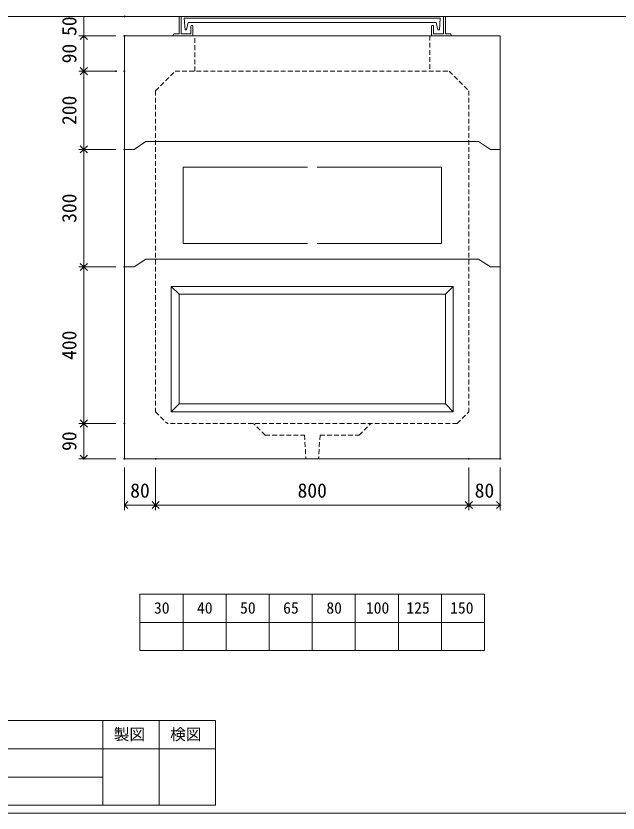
# Model space of a CAD drawing. Units: millimetres, scale not verified. Extents: x -4890 to 18490, y -2291 to 2291.
# Drawn here: x 308 to 1846, y -1984 to 52 of the extents above; entities that cross this region are included whole.
import ezdxf
from ezdxf.enums import TextEntityAlignment as Align

# ---------------------------------------------------------------- set-up
doc = ezdxf.new("R2010")
doc.units = ezdxf.units.MM
doc.header["$LTSCALE"] = 10
doc.header["$PDMODE"] = 32
doc.header["$PDSIZE"] = 2
doc.linetypes.add('DASHED1', pattern=[1.8, 1.2, -0.6])
doc.linetypes.add('USER2', pattern=[50.8, 31.75, -6.35, 6.35, -6.35])
doc.layers.add('0-1_Defpoints', color=7, linetype='Continuous')
for name, color, linetype, lineweight in [('0-2_waku', 7, 'Continuous', 18), ('0-3_gaikei', 7, 'Continuous', 18), ('0-4_kakure', 7, 'DASHED1', 5), ('0-5_sunpou', 7, 'Continuous', 5), ('0-9_uchigawa', 6, 'Continuous', 18), ('0-B_futa', 3, 'Continuous', 18), ('0-C_GL', 4, 'Continuous', 18), ('0-E_文字１', 7, 'Continuous', 18), ('1-3_uchigawa2', 6, 'USER2', 18)]:
    doc.layers.add(name, color=color, linetype=linetype, lineweight=lineweight)
doc.styles.add('ＭＳ ゴシック', font='')
doc.styles.get('ＭＳ ゴシック').set_extended_font_data('MS Gothic')

# ---------------------------------------------------------------- blocks, each defined once
blk = doc.blocks.new('_Open90')
at = {"layer": '0-5_sunpou'}
blk.add_line((0, 0), (-1, 0), dxfattribs=at)
blk.add_lwpolyline([(-0.5, 0.5), (0, 0), (-0.5, -0.5)], dxfattribs=at)
blk = doc.blocks.new('D108')
at = {"layer": '0-1_Defpoints'}
for p in [(2032.32, 1134.36), (2112.32, 1134.36), (2112.32, 1015.97)]:
    blk.add_point(p, dxfattribs=at)
at = {"layer": '0-5_sunpou'}
for p, q in [((2032.32, 1112.36), (2032.32, 1002.97)), ((2112.32, 1112.36), (2112.32, 1002.97)), ((2050.32, 1015.97), (2094.32, 1015.97))]:
    blk.add_line(p, q, dxfattribs=at)
at = {"layer": '0-5_sunpou', "xscale": 18, "yscale": 18, "rotation": 180}
blk.add_blockref('_Open90', (2032.32, 1015.97), dxfattribs=at)
at = {"layer": '0-5_sunpou', "xscale": 18, "yscale": 18}
blk.add_blockref('_Open90', (2112.32, 1015.97), dxfattribs=at)
at = {"layer": '0-5_sunpou', "style": 'ＭＳ ゴシック'}
blk.add_text('80', height=36.66, dxfattribs=at).set_placement((2047.32, 1023.97), align=Align.BOTTOM_LEFT)
blk = doc.blocks.new('D109')
at = {"layer": '0-1_Defpoints'}
for p in [(2112.32, 1134.36), (2912.32, 1134.36), (2912.32, 1015.97)]:
    blk.add_point(p, dxfattribs=at)
at = {"layer": '0-5_sunpou'}
for p, q in [((2112.32, 1112.36), (2112.32, 1002.97)), ((2912.32, 1112.36), (2912.32, 1002.97)), ((2130.32, 1015.97), (2894.32, 1015.97))]:
    blk.add_line(p, q, dxfattribs=at)
at = {"layer": '0-5_sunpou', "xscale": 18, "yscale": 18, "rotation": 180}
blk.add_blockref('_Open90', (2112.32, 1015.97), dxfattribs=at)
at = {"layer": '0-5_sunpou', "xscale": 18, "yscale": 18}
blk.add_blockref('_Open90', (2912.32, 1015.97), dxfattribs=at)
at = {"layer": '0-5_sunpou', "style": 'ＭＳ ゴシック'}
blk.add_text('800', height=36.66, dxfattribs=at).set_placement((2474.82, 1023.97), align=Align.BOTTOM_LEFT)
blk = doc.blocks.new('D110')
at = {"layer": '0-1_Defpoints'}
for p in [(2912.32, 1134.36), (2992.32, 1134.36), (2992.32, 1015.97)]:
    blk.add_point(p, dxfattribs=at)
at = {"layer": '0-5_sunpou'}
for p, q in [((2912.32, 1112.36), (2912.32, 1002.97)), ((2992.32, 1112.36), (2992.32, 1002.97)), ((2930.32, 1015.97), (2974.32, 1015.97))]:
    blk.add_line(p, q, dxfattribs=at)
at = {"layer": '0-5_sunpou', "xscale": 18, "yscale": 18, "rotation": 180}
blk.add_blockref('_Open90', (2912.32, 1015.97), dxfattribs=at)
at = {"layer": '0-5_sunpou', "xscale": 18, "yscale": 18}
blk.add_blockref('_Open90', (2992.32, 1015.97), dxfattribs=at)
at = {"layer": '0-5_sunpou', "style": 'ＭＳ ゴシック'}
blk.add_text('80', height=36.66, dxfattribs=at).set_placement((2927.32, 1023.97), align=Align.BOTTOM_LEFT)
blk = doc.blocks.new('D111')
at = {"layer": '0-1_Defpoints'}
for p in [(2032.32, 2214.36), (1928.83, 2124.36), (2032.32, 2124.36)]:
    blk.add_point(p, dxfattribs=at)
at = {"layer": '0-5_sunpou'}
for p, q in [((2010.32, 2214.36), (1915.83, 2214.36)), ((1928.83, 2196.36), (1928.83, 2142.36)), ((2010.32, 2124.36), (1915.83, 2124.36))]:
    blk.add_line(p, q, dxfattribs=at)
at = {"layer": '0-5_sunpou', "xscale": 18, "yscale": 18}
for p, rotation in [((1928.83, 2214.36), 90), ((1928.83, 2124.36), 270)]:
    blk.add_blockref('_Open90', p, dxfattribs=dict(at, rotation=rotation))
at = {"layer": '0-5_sunpou', "style": 'ＭＳ ゴシック'}
blk.add_text('90', height=36.66, rotation=90, dxfattribs=at).set_placement((1920.83, 2144.36), align=Align.BOTTOM_LEFT)
blk = doc.blocks.new('D112')
at = {"layer": '0-1_Defpoints'}
for p in [(2010.32, 2124.36), (1928.83, 1924.36), (2032.32, 1924.36)]:
    blk.add_point(p, dxfattribs=at)
at = {"layer": '0-5_sunpou'}
for p, q in [((1988.32, 2124.36), (1915.83, 2124.36)), ((1928.83, 2106.36), (1928.83, 1942.36)), ((2010.32, 1924.36), (1915.83, 1924.36))]:
    blk.add_line(p, q, dxfattribs=at)
at = {"layer": '0-5_sunpou', "xscale": 18, "yscale": 18}
for p, rotation in [((1928.83, 2124.36), 90), ((1928.83, 1924.36), 270)]:
    blk.add_blockref('_Open90', p, dxfattribs=dict(at, rotation=rotation))
at = {"layer": '0-5_sunpou', "style": 'ＭＳ ゴシック'}
blk.add_text('200', height=36.66, rotation=90, dxfattribs=at).set_placement((1920.83, 1986.86), align=Align.BOTTOM_LEFT)
blk = doc.blocks.new('D113')
at = {"layer": '0-1_Defpoints'}
for p in [(2032.32, 1924.36), (1928.83, 1624.36), (2032.32, 1624.36)]:
    blk.add_point(p, dxfattribs=at)
at = {"layer": '0-5_sunpou'}
for p, q in [((2010.32, 1924.36), (1915.83, 1924.36)), ((1928.83, 1906.36), (1928.83, 1642.36)), ((2010.32, 1624.36), (1915.83, 1624.36))]:
    blk.add_line(p, q, dxfattribs=at)
at = {"layer": '0-5_sunpou', "xscale": 18, "yscale": 18}
for p, rotation in [((1928.83, 1924.36), 90), ((1928.83, 1624.36), 270)]:
    blk.add_blockref('_Open90', p, dxfattribs=dict(at, rotation=rotation))
at = {"layer": '0-5_sunpou', "style": 'ＭＳ ゴシック'}
blk.add_text('300', height=36.66, rotation=90, dxfattribs=at).set_placement((1920.83, 1736.86), align=Align.BOTTOM_LEFT)
blk = doc.blocks.new('D114')
at = {"layer": '0-1_Defpoints'}
for p in [(2032.32, 1624.36), (1928.83, 1224.36), (2032.32, 1224.36)]:
    blk.add_point(p, dxfattribs=at)
at = {"layer": '0-5_sunpou'}
for p, q in [((2010.32, 1624.36), (1915.83, 1624.36)), ((1928.83, 1606.36), (1928.83, 1242.36)), ((2010.32, 1224.36), (1915.83, 1224.36))]:
    blk.add_line(p, q, dxfattribs=at)
at = {"layer": '0-5_sunpou', "xscale": 18, "yscale": 18}
for p, rotation in [((1928.83, 1624.36), 90), ((1928.83, 1224.36), 270)]:
    blk.add_blockref('_Open90', p, dxfattribs=dict(at, rotation=rotation))
at = {"layer": '0-5_sunpou', "style": 'ＭＳ ゴシック'}
blk.add_text('400', height=36.66, rotation=90, dxfattribs=at).set_placement((1920.83, 1386.86), align=Align.BOTTOM_LEFT)
blk = doc.blocks.new('D115')
at = {"layer": '0-1_Defpoints'}
for p in [(2032.32, 1224.36), (1928.83, 1134.36), (2032.32, 1134.36)]:
    blk.add_point(p, dxfattribs=at)
at = {"layer": '0-5_sunpou'}
for p, q in [((2010.32, 1224.36), (1915.83, 1224.36)), ((1928.83, 1206.36), (1928.83, 1152.36)), ((2010.32, 1134.36), (1915.83, 1134.36))]:
    blk.add_line(p, q, dxfattribs=at)
at = {"layer": '0-5_sunpou', "xscale": 18, "yscale": 18}
for p, rotation in [((1928.83, 1224.36), 90), ((1928.83, 1134.36), 270)]:
    blk.add_blockref('_Open90', p, dxfattribs=dict(at, rotation=rotation))
at = {"layer": '0-5_sunpou', "style": 'ＭＳ ゴシック'}
blk.add_text('90', height=36.66, rotation=90, dxfattribs=at).set_placement((1920.83, 1154.36), align=Align.BOTTOM_LEFT)
blk = doc.blocks.new('D97')
at = {"layer": '0-1_Defpoints'}
for p in [(2032.32, 2264.36), (1928.83, 2214.36), (2032.32, 2214.36)]:
    blk.add_point(p, dxfattribs=at)
at = {"layer": '0-5_sunpou'}
for p, q in [((2010.32, 2264.36), (1915.83, 2264.36)), ((1928.83, 2264.36), (1928.83, 2214.36)), ((2010.32, 2214.36), (1915.83, 2214.36))]:
    blk.add_line(p, q, dxfattribs=at)
at = {"layer": '0-5_sunpou', "style": 'ＭＳ ゴシック'}
blk.add_text('50', height=36.66, rotation=90, dxfattribs=at).set_placement((1920.83, 2214.36), align=Align.BOTTOM_LEFT)

msp = doc.modelspace()

# ---------------------------------------------------------------- linework, layer by layer
at = {"layer": '0-2_waku'}
for p, q in [((624.94, -1424.61), (624.94, -1568.61)), ((624.94, -1424.61), (624.94, -1568.61)), ((624.94, -1424.61), (624.94, -1568.61)), ((624.94, -1424.61), (624.94, -1568.61)), ((624.94, -1424.61), (1504.94, -1424.61)), ((734.94, -1424.61), (734.94, -1568.61)), ((844.94, -1424.61), (844.94, -1568.61)), ((844.94, -1424.61), (844.94, -1568.61)), ((954.94, -1424.61), (954.94, -1568.61)), ((1064.94, -1424.61), (1064.94, -1568.61)), ((1174.94, -1424.61), (1174.94, -1568.61)), ((1284.94, -1424.61), (1284.94, -1568.61)), ((1394.94, -1424.61), (1394.94, -1568.61)), ((1504.94, -1424.61), (1504.94, -1568.61)), ((624.94, -1496.61), (1504.94, -1496.61)), ((624.94, -1568.61), (1504.94, -1568.61)), ((-1210.06, -1747.61), (817.94, -1747.61)), ((529.94, -1747.61), (529.94, -1963.61)), ((529.94, -1747.61), (529.94, -1963.61)), ((673.94, -1747.61), (673.94, -1963.61)), ((817.94, -1747.61), (817.94, -1963.61)), ((-1210.06, -1819.61), (817.94, -1819.61)), ((-1210.06, -1891.61), (529.94, -1891.61)), ((-1210.06, -1963.61), (817.94, -1963.61)), ((-1230.06, -1983.61), (4889.94, -1983.61)), ((-1230.06, -1983.61), (4889.94, -1983.61))]:
    msp.add_line(p, q, dxfattribs=at)
at = {"layer": '0-3_gaikei'}
for p, q in [((584.94, 1.39), (1544.94, 1.39)), ((629.94, 1.39), (739.94, 1.39)), ((664.94, 1.39), (1464.94, 1.39)), ((1499.94, 1.39), (1389.94, 1.39)), ((1544.94, 1.39), (1544.94, -1078.61)), ((609.94, -288.61), (639.94, -268.61)), ((639.94, -268.61), (1489.94, -268.61)), ((1489.94, -268.61), (1519.94, -288.61)), ((609.94, -288.61), (584.94, -288.61)), ((1519.94, -288.61), (1544.94, -288.61)), ((609.94, -588.61), (639.94, -568.61)), ((639.94, -568.61), (1489.94, -568.61)), ((1489.94, -568.61), (1519.94, -588.61)), ((609.94, -588.61), (584.94, -588.61)), ((1519.94, -588.61), (1544.94, -588.61)), ((1544.94, -1078.61), (584.94, -1078.61))]:
    msp.add_line(p, q, dxfattribs=at)
msp.add_lwpolyline([(584.94, 1.39), (584.94, -1078.61), (664.94, -1078.61)], dxfattribs=at)
at = {"layer": '0-4_kakure'}
for p, q in [((764.94, -88.61), (764.94, 1.39)), ((1364.94, 1.39), (1364.94, -88.61)), ((664.94, -138.61), (714.94, -88.61)), ((714.94, -88.61), (1414.94, -88.61)), ((714.94, -88.61), (1414.94, -88.61)), ((714.94, -88.61), (1414.94, -88.61)), ((1414.94, -88.61), (1464.94, -138.61)), ((664.94, -138.61), (664.94, -958.61)), ((1464.94, -138.61), (1464.94, -958.61)), ((664.94, -958.61), (694.94, -988.61)), ((1434.94, -988.61), (1464.94, -958.61)), ((1434.94, -988.61), (694.94, -988.61)), ((944.94, -1018.61), (914.94, -988.61)), ((944.94, -1018.61), (914.94, -988.61)), ((944.94, -1018.61), (914.94, -988.61)), ((1184.94, -1018.61), (1214.94, -988.61)), ((1184.94, -1018.61), (1214.94, -988.61)), ((1184.94, -1018.61), (1214.94, -988.61)), ((944.94, -1018.61), (1044.94, -1018.61)), ((944.94, -1018.61), (1044.94, -1018.61)), ((944.94, -1018.61), (1044.94, -1018.61)), ((1044.94, -1018.61), (1048.94, -1078.61)), ((1084.94, -1018.61), (1080.94, -1078.61)), ((1084.94, -1018.61), (1184.94, -1018.61)), ((1084.94, -1018.61), (1184.94, -1018.61)), ((1084.94, -1018.61), (1184.94, -1018.61))]:
    msp.add_line(p, q, dxfattribs=at)
at = {"layer": '0-9_uchigawa'}
for p, q in [((704.94, -638.61), (724.94, -658.61)), ((704.94, -638.61), (704.94, -938.61)), ((704.94, -638.61), (1424.94, -638.61)), ((704.94, -638.61), (704.94, -958.53)), ((704.94, -638.61), (724.94, -658.61)), ((1424.94, -638.61), (1404.94, -658.61)), ((1424.94, -638.61), (1424.94, -958.53)), ((724.94, -658.61), (724.94, -918.61)), ((724.94, -658.61), (724.94, -918.61)), ((724.94, -658.61), (724.94, -918.61)), ((724.94, -658.61), (724.94, -918.61)), ((724.94, -658.61), (724.94, -938.53)), ((1404.94, -938.53), (1404.94, -658.61)), ((704.94, -958.53), (724.94, -938.53)), ((724.94, -938.53), (1404.94, -938.53)), ((1424.94, -958.53), (1404.94, -938.53)), ((704.94, -958.53), (1424.94, -958.53)), ((724.94, -958.53), (1424.94, -958.53))]:
    msp.add_line(p, q, dxfattribs=at)
for points in [[(704.94, -638.61), (724.94, -658.61), (724.94, -918.61)], [(704.94, -638.61), (724.94, -658.61), (1404.94, -658.61)]]:
    msp.add_lwpolyline(points, dxfattribs=at)
at = {"layer": '0-B_futa'}
for p, q in [((724.94, 49.39), (724.94, 6.39)), ((726.94, 51.39), (729.94, 51.39)), ((729.94, 51.39), (729.94, 6.39)), ((737.75, 46.89), (1392.08, 46.89)), ((737.75, 46.89), (740.24, 16.89)), ((1392.08, 46.89), (1389.83, 16.89)), ((1399.94, 51.39), (1399.94, 6.39)), ((1399.94, 51.39), (1402.94, 51.39)), ((1404.94, 49.39), (1404.94, 6.39)), ((748.27, 35.89), (743.95, 16.89)), ((748.27, 35.89), (1381.61, 35.89)), ((754.94, 26.39), (754.94, 6.39)), ((756.94, 28.39), (757.94, 28.39)), ((759.94, 26.39), (759.94, 1.39)), ((1369.94, 26.39), (1369.94, 1.39)), ((1372.94, 28.39), (1371.94, 28.39)), ((1374.94, 26.39), (1374.94, 6.39)), ((1381.61, 35.89), (1385.93, 16.89)), ((709.94, 4.39), (709.94, 3.39)), ((711.94, 6.39), (724.94, 6.39)), ((759.94, 1.39), (711.94, 1.39)), ((729.94, 6.39), (754.94, 6.39)), ((740.24, 16.89), (743.95, 16.89)), ((1369.94, 1.39), (1417.94, 1.39)), ((1399.94, 6.39), (1374.94, 6.39)), ((1389.83, 16.89), (1385.93, 16.89)), ((1417.94, 6.39), (1404.94, 6.39)), ((1419.94, 4.39), (1419.94, 3.39))]:
    msp.add_line(p, q, dxfattribs=at)
for centre, start, end in [((726.94, 49.39), 90, 180), ((1402.94, 49.39), 0, 90), ((756.94, 26.39), 90, 180), ((757.94, 26.39), 0, 90), ((1371.94, 26.39), 90, 180), ((1372.94, 26.39), 0, 90), ((711.94, 4.39), 90, 180), ((711.94, 3.39), 180, 270), ((1417.94, 4.39), 0, 90), ((1417.94, 3.39), 270, 0)]:
    msp.add_arc(centre, 2, start, end, dxfattribs=at)
at = {"layer": '0-C_GL'}
msp.add_line((-1230.06, 51.39), (4889.94, 51.39), dxfattribs=at)
at = {"layer": '1-3_uchigawa2'}
for p in [(734.94, -333.61), (1394.94, -333.61)]:
    msp.add_line(p, (1064.94, -333.61), dxfattribs=at)
for points in [[(734.94, -333.61), (734.94, -528.61), (1064.94, -528.61)], [(1394.94, -333.61), (1394.94, -528.61), (1064.94, -528.61)]]:
    msp.add_lwpolyline(points, dxfattribs=at)

# ---------------------------------------------------------------- block references
at = {"layer": '0-5_sunpou'}
for name in ['D97', 'D111', 'D112', 'D113', 'D114', 'D115', 'D108', 'D109', 'D110']:
    msp.add_blockref(name, (-1447.37, -2212.97), dxfattribs=at)

# ---------------------------------------------------------------- texts
at = {"layer": '0-E_文字１', "style": 'ＭＳ ゴシック'}
for s, p in [('30', (660.57, -1483.04)), ('40', (770.57, -1483.04)), ('50', (880.57, -1483.04)), ('65', (990.57, -1483.04)), ('80', (1100.98, -1483.04)), ('100', (1201.86, -1483.04)), ('125', (1305.24, -1483.04)), ('150', (1417.01, -1483.04)), ('製図', (558, -1805.85)), ('検図', (702, -1805.85))]:
    msp.add_text(s, height=29.33, dxfattribs=at).set_placement(p, align=Align.BOTTOM_LEFT)

doc.saveas('drawing.dxf')
